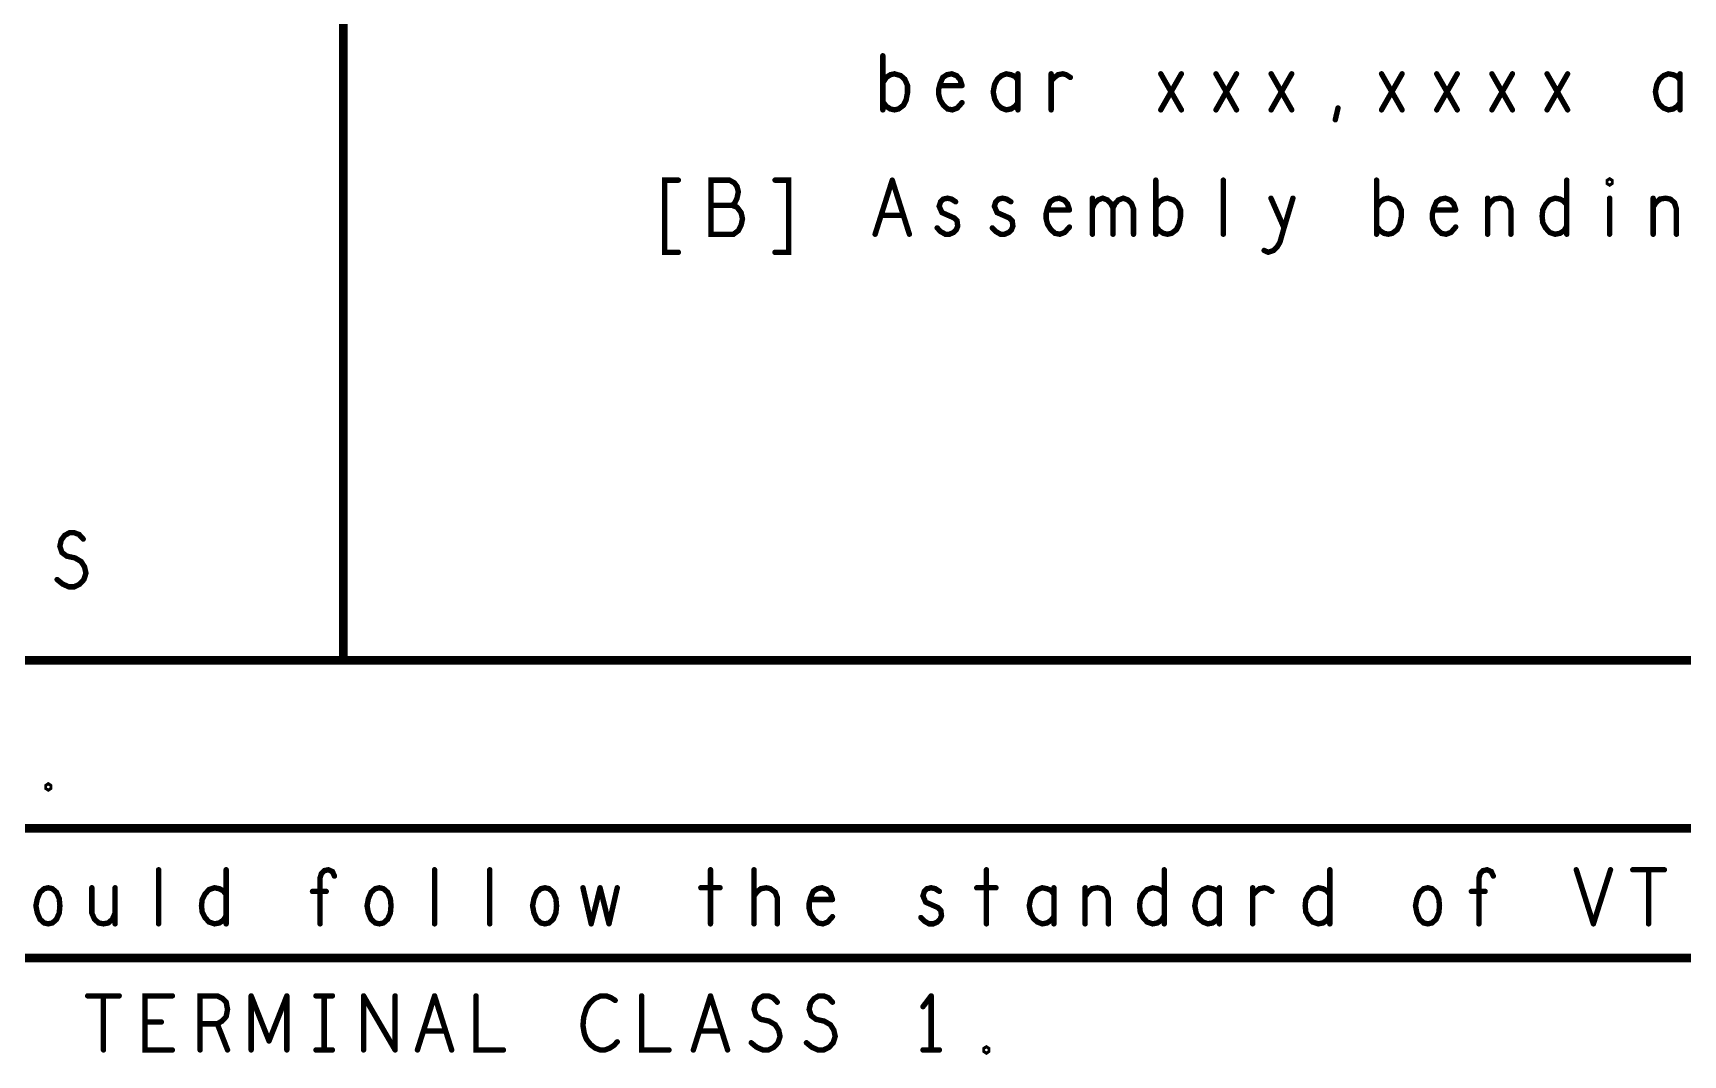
# Model space of a CAD drawing. Header units: millimetres. Extents: x 3362 to 3827, y -139 to 191.
# Drawn here: x 3442.26 to 3480.99, y 7.75 to 31.75 of the extents above; entities that cross this region are included whole.
import ezdxf

# ---------------------------------------------------------------- set-up
doc = ezdxf.new("R2010")
doc.units = ezdxf.units.MM
doc.header["$LTSCALE"] = 23.1
doc.layers.get('0').update_dxf_attribs({"linetype": 'CONTINUOUS'})

# ---------------------------------------------------------------- blocks, each defined once
blk = doc.blocks.new('PAD_R1')
at = {"const_width": 0.5}
blk.add_lwpolyline([(0.25, 0, 1), (-0.25, 0, 1)], format="xyb", close=True, dxfattribs=at)

msp = doc.modelspace()

# ---------------------------------------------------------------- linework, layer by layer
for points, const_width in [([(3449.549, 54.76), (3449.549, 17.023), (3519.633, 17.023)], 0.203), ([(3462.211, 29.949), (3462.211, 31.219)], 0.127), ([(3462.211, 30.584), (3462.292, 30.711), (3462.388, 30.774), (3462.485, 30.795), (3462.63, 30.753), (3462.726, 30.668), (3462.79, 30.52), (3462.79, 30.351), (3462.758, 30.182), (3462.694, 30.055), (3462.581, 29.97), (3462.485, 29.949), (3462.388, 29.97), (3462.292, 30.033), (3462.211, 30.139)], 0.127), ([(3464.07, 30.52), (3464.021, 30.668), (3463.941, 30.753), (3463.828, 30.795), (3463.716, 30.774), (3463.619, 30.711), (3463.555, 30.563), (3463.523, 30.436), (3463.523, 30.309), (3463.555, 30.182), (3463.635, 30.055), (3463.732, 29.97), (3463.844, 29.949), (3463.957, 29.991), (3464.07, 30.118)], 0.127), ([(3465.381, 30.647), (3465.317, 30.732), (3465.22, 30.774), (3465.108, 30.795), (3464.995, 30.753), (3464.899, 30.668), (3464.834, 30.541), (3464.802, 30.372), (3464.834, 30.203), (3464.899, 30.076), (3464.995, 29.991), (3465.108, 29.949), (3465.22, 29.97), (3465.317, 30.033), (3465.381, 30.118)], 0.127), ([(3465.381, 29.949), (3465.381, 30.795)], 0.127), ([(3466.162, 30.626), (3466.242, 30.711), (3466.323, 30.774), (3466.435, 30.795), (3466.516, 30.774), (3466.612, 30.711)], 0.127), ([(3466.162, 29.949), (3466.162, 30.795)], 0.127), ([(3468.736, 30.795), (3469.219, 29.949)], 0.127), ([(3469.219, 30.795), (3468.736, 29.949)], 0.127), ([(3470.032, 30.795), (3470.514, 29.949)], 0.127), ([(3470.514, 30.795), (3470.032, 29.949)], 0.127), ([(3471.81, 30.795), (3471.327, 29.949)], 0.127), ([(3471.327, 30.795), (3471.81, 29.949)], 0.127), ([(3474.401, 30.795), (3473.918, 29.949)], 0.127), ([(3473.918, 30.795), (3474.401, 29.949)], 0.127), ([(3475.696, 30.795), (3475.213, 29.949)], 0.127), ([(3475.213, 30.795), (3475.696, 29.949)], 0.127), ([(3476.991, 30.795), (3476.509, 29.949)], 0.127), ([(3476.509, 30.795), (3476.991, 29.949)], 0.127), ([(3478.287, 30.795), (3477.804, 29.949)], 0.127), ([(3477.804, 30.795), (3478.287, 29.949)], 0.127), ([(3480.926, 30.647), (3480.862, 30.732), (3480.765, 30.774), (3480.652, 30.795), (3480.54, 30.753), (3480.443, 30.668), (3480.379, 30.541), (3480.347, 30.372), (3480.379, 30.203), (3480.443, 30.076), (3480.54, 29.991), (3480.652, 29.949), (3480.765, 29.97), (3480.862, 30.033), (3480.926, 30.118)], 0.127), ([(3480.926, 29.949), (3480.926, 30.795)], 0.127), ([(3463.555, 30.52), (3464.07, 30.52)], 0.127), ([(3472.832, 29.716), (3472.896, 29.991)], 0.127), ([(3457.411, 28.298), (3457.09, 28.298), (3457.09, 26.604), (3457.411, 26.604)], 0.127), ([(3458.675, 27.705), (3458.739, 27.769), (3458.787, 27.874), (3458.819, 28.023), (3458.787, 28.15), (3458.723, 28.234), (3458.61, 28.298), (3458.176, 28.298), (3458.176, 27.028), (3458.707, 27.028), (3458.819, 27.112), (3458.884, 27.239), (3458.916, 27.388), (3458.884, 27.536), (3458.787, 27.663), (3458.675, 27.705), (3458.176, 27.705)], 0.127), ([(3459.68, 26.604), (3460.002, 26.604), (3460.002, 28.298), (3459.68, 28.298)], 0.127), ([(3462.03, 27.028), (3462.432, 28.298)], 0.127), ([(3462.432, 28.298), (3462.834, 27.028)], 0.127), ([(3468.619, 27.028), (3468.619, 28.298)], 0.127), ([(3470.204, 27.028), (3470.204, 28.298)], 0.127), ([(3473.801, 27.028), (3473.801, 28.298)], 0.127), ([(3478.266, 28.298), (3478.266, 27.028)], 0.127), ([(3463.486, 27.176), (3463.567, 27.091), (3463.679, 27.028), (3463.776, 27.028), (3463.872, 27.07), (3463.936, 27.134), (3463.969, 27.218), (3463.953, 27.345), (3463.888, 27.409), (3463.599, 27.536), (3463.534, 27.684), (3463.567, 27.79), (3463.631, 27.853), (3463.727, 27.874), (3463.824, 27.853), (3463.92, 27.79)], 0.127), ([(3464.781, 27.176), (3464.862, 27.091), (3464.974, 27.028), (3465.071, 27.028), (3465.168, 27.07), (3465.232, 27.134), (3465.264, 27.218), (3465.248, 27.345), (3465.184, 27.409), (3464.894, 27.536), (3464.83, 27.684), (3464.862, 27.79), (3464.926, 27.853), (3465.023, 27.874), (3465.119, 27.853), (3465.216, 27.79)], 0.127), ([(3466.592, 27.599), (3466.543, 27.747), (3466.463, 27.832), (3466.35, 27.874), (3466.238, 27.853), (3466.141, 27.79), (3466.077, 27.642), (3466.045, 27.515), (3466.045, 27.388), (3466.077, 27.261), (3466.157, 27.134), (3466.254, 27.049), (3466.366, 27.028), (3466.479, 27.07), (3466.592, 27.197)], 0.127), ([(3467.131, 27.642), (3467.179, 27.747), (3467.26, 27.832), (3467.372, 27.874), (3467.485, 27.832), (3467.565, 27.747), (3467.614, 27.642), (3467.614, 27.028)], 0.127), ([(3467.131, 27.028), (3467.131, 27.874)], 0.127), ([(3467.614, 27.642), (3467.662, 27.747), (3467.742, 27.832), (3467.855, 27.874), (3467.967, 27.832), (3468.048, 27.747), (3468.096, 27.62), (3468.096, 27.028)], 0.127), ([(3468.619, 27.663), (3468.7, 27.79), (3468.796, 27.853), (3468.893, 27.874), (3469.038, 27.832), (3469.134, 27.747), (3469.198, 27.599), (3469.198, 27.43), (3469.166, 27.261), (3469.102, 27.134), (3468.989, 27.049), (3468.893, 27.028), (3468.796, 27.049), (3468.7, 27.112), (3468.619, 27.218)], 0.127), ([(3471.162, 26.647), (3471.258, 26.604), (3471.387, 26.647), (3471.467, 26.731), (3471.532, 26.837), (3471.629, 27.176), (3471.838, 27.874)], 0.127), ([(3471.323, 27.874), (3471.629, 27.176)], 0.127), ([(3473.801, 27.663), (3473.881, 27.79), (3473.978, 27.853), (3474.075, 27.874), (3474.219, 27.832), (3474.316, 27.747), (3474.38, 27.599), (3474.38, 27.43), (3474.348, 27.261), (3474.284, 27.134), (3474.171, 27.049), (3474.075, 27.028), (3473.978, 27.049), (3473.881, 27.112), (3473.801, 27.218)], 0.127), ([(3475.659, 27.599), (3475.611, 27.747), (3475.531, 27.832), (3475.418, 27.874), (3475.305, 27.853), (3475.209, 27.79), (3475.145, 27.642), (3475.112, 27.515), (3475.112, 27.388), (3475.145, 27.261), (3475.225, 27.134), (3475.322, 27.049), (3475.434, 27.028), (3475.547, 27.07), (3475.659, 27.197)], 0.127), ([(3476.408, 27.663), (3476.472, 27.769), (3476.569, 27.853), (3476.697, 27.874), (3476.81, 27.853), (3476.907, 27.769), (3476.955, 27.62), (3476.955, 27.028)], 0.127), ([(3476.408, 27.028), (3476.408, 27.874)], 0.127), ([(3478.266, 27.218), (3478.202, 27.112), (3478.106, 27.049), (3477.993, 27.028), (3477.864, 27.07), (3477.768, 27.176), (3477.703, 27.303), (3477.687, 27.451), (3477.703, 27.599), (3477.768, 27.726), (3477.864, 27.832), (3477.993, 27.874), (3478.106, 27.853), (3478.186, 27.811), (3478.266, 27.726)], 0.127), ([(3479.272, 27.874), (3479.272, 27.028)], 0.127), ([(3480.294, 27.663), (3480.358, 27.769), (3480.455, 27.853), (3480.584, 27.874), (3480.696, 27.853), (3480.793, 27.769), (3480.841, 27.62), (3480.841, 27.028)], 0.127), ([(3480.294, 27.028), (3480.294, 27.874)], 0.127), ([(3462.689, 27.472), (3462.175, 27.472)], 0.127), ([(3466.077, 27.599), (3466.592, 27.599)], 0.127), ([(3475.145, 27.599), (3475.659, 27.599)], 0.127), ([(3442.828, 18.917), (3442.957, 18.811), (3443.102, 18.747), (3443.23, 18.747), (3443.359, 18.811), (3443.456, 18.917), (3443.504, 19.065), (3443.472, 19.213), (3443.391, 19.34), (3443.247, 19.425), (3443.054, 19.467), (3442.941, 19.552), (3442.892, 19.7), (3442.925, 19.848), (3443.005, 19.954), (3443.118, 20.017), (3443.23, 20.017), (3443.343, 19.975), (3443.44, 19.869)], 0.127), ([(3393.105, 17.023), (3449.549, 17.023)], 0.203), ([(3393.124, 13.076), (3519.633, 13.076)], 0.203), ([(3445.211, 10.831), (3445.211, 12.101)], 0.127), ([(3446.796, 12.101), (3446.796, 10.831)], 0.127), ([(3449, 10.831), (3449, 11.91), (3449.033, 12.016), (3449.097, 12.08), (3449.193, 12.101), (3449.29, 12.059), (3449.338, 11.953)], 0.127), ([(3451.688, 10.831), (3451.688, 12.101)], 0.127), ([(3452.983, 10.831), (3452.983, 12.101)], 0.127), ([(3458.165, 12.101), (3458.165, 10.831)], 0.127), ([(3459.187, 10.831), (3459.187, 12.101)], 0.127), ([(3464.642, 12.101), (3464.642, 10.831)], 0.127), ([(3468.817, 12.101), (3468.817, 10.831)], 0.127), ([(3472.704, 12.101), (3472.704, 10.831)], 0.127), ([(3476.204, 10.831), (3476.204, 11.91), (3476.236, 12.016), (3476.3, 12.08), (3476.397, 12.101), (3476.493, 12.059), (3476.542, 11.953)], 0.127), ([(3478.489, 12.101), (3478.891, 10.831)], 0.127), ([(3478.891, 10.831), (3479.293, 12.101)], 0.127), ([(3479.816, 12.101), (3480.557, 12.101)], 0.127), ([(3480.187, 12.101), (3480.187, 10.831)], 0.127), ([(3443.642, 11.678), (3443.642, 11.085), (3443.706, 10.937), (3443.803, 10.852), (3443.915, 10.831), (3444.028, 10.852), (3444.124, 10.937), (3444.189, 11.085)], 0.127), ([(3444.189, 10.831), (3444.189, 11.678)], 0.127), ([(3446.796, 11.021), (3446.731, 10.916), (3446.635, 10.852), (3446.522, 10.831), (3446.394, 10.873), (3446.297, 10.979), (3446.233, 11.106), (3446.217, 11.254), (3446.233, 11.402), (3446.297, 11.529), (3446.394, 11.635), (3446.522, 11.678), (3446.635, 11.656), (3446.715, 11.614), (3446.796, 11.529)], 0.127), ([(3449.145, 11.593), (3448.823, 11.593)], 0.127), ([(3455.172, 11.678), (3455.365, 10.831)], 0.127), ([(3455.365, 10.831), (3455.574, 11.678)], 0.127), ([(3455.574, 11.678), (3455.783, 10.831)], 0.127), ([(3455.783, 10.831), (3455.976, 11.678)], 0.127), ([(3457.939, 11.678), (3458.39, 11.678)], 0.127), ([(3459.187, 11.487), (3459.267, 11.593), (3459.348, 11.656), (3459.476, 11.678), (3459.573, 11.656), (3459.685, 11.572), (3459.734, 11.445), (3459.734, 10.831)], 0.127), ([(3461.029, 11.402), (3460.981, 11.551), (3460.9, 11.635), (3460.788, 11.678), (3460.675, 11.656), (3460.578, 11.593), (3460.514, 11.445), (3460.482, 11.318), (3460.482, 11.191), (3460.514, 11.064), (3460.595, 10.937), (3460.691, 10.852), (3460.804, 10.831), (3460.916, 10.873), (3461.029, 11)], 0.127), ([(3463.105, 10.979), (3463.186, 10.894), (3463.298, 10.831), (3463.395, 10.831), (3463.491, 10.873), (3463.555, 10.937), (3463.588, 11.021), (3463.572, 11.148), (3463.507, 11.212), (3463.218, 11.339), (3463.153, 11.487), (3463.186, 11.593), (3463.25, 11.656), (3463.346, 11.678), (3463.443, 11.656), (3463.539, 11.593)], 0.127), ([(3464.416, 11.678), (3464.867, 11.678)], 0.127), ([(3466.227, 11.529), (3466.162, 11.614), (3466.066, 11.656), (3465.953, 11.678), (3465.841, 11.635), (3465.744, 11.551), (3465.68, 11.424), (3465.648, 11.254), (3465.68, 11.085), (3465.744, 10.958), (3465.841, 10.873), (3465.953, 10.831), (3466.066, 10.852), (3466.162, 10.916), (3466.227, 11)], 0.127), ([(3466.227, 10.831), (3466.227, 11.678)], 0.127), ([(3466.959, 11.466), (3467.023, 11.572), (3467.12, 11.656), (3467.249, 11.678), (3467.361, 11.656), (3467.458, 11.572), (3467.506, 11.424), (3467.506, 10.831)], 0.127), ([(3466.959, 10.831), (3466.959, 11.678)], 0.127), ([(3468.817, 11.021), (3468.753, 10.916), (3468.657, 10.852), (3468.544, 10.831), (3468.415, 10.873), (3468.319, 10.979), (3468.254, 11.106), (3468.238, 11.254), (3468.254, 11.402), (3468.319, 11.529), (3468.415, 11.635), (3468.544, 11.678), (3468.657, 11.656), (3468.737, 11.614), (3468.817, 11.529)], 0.127), ([(3470.113, 11.529), (3470.049, 11.614), (3469.952, 11.656), (3469.839, 11.678), (3469.727, 11.635), (3469.63, 11.551), (3469.566, 11.424), (3469.534, 11.254), (3469.566, 11.085), (3469.63, 10.958), (3469.727, 10.873), (3469.839, 10.831), (3469.952, 10.852), (3470.049, 10.916), (3470.113, 11)], 0.127), ([(3470.113, 10.831), (3470.113, 11.678)], 0.127), ([(3470.893, 11.508), (3470.974, 11.593), (3471.054, 11.656), (3471.167, 11.678), (3471.248, 11.656), (3471.344, 11.593)], 0.127), ([(3470.893, 10.831), (3470.893, 11.678)], 0.127), ([(3472.704, 11.021), (3472.639, 10.916), (3472.543, 10.852), (3472.43, 10.831), (3472.302, 10.873), (3472.205, 10.979), (3472.141, 11.106), (3472.125, 11.254), (3472.141, 11.402), (3472.205, 11.529), (3472.302, 11.635), (3472.43, 11.678), (3472.543, 11.656), (3472.623, 11.614), (3472.704, 11.529)], 0.127), ([(3476.349, 11.593), (3476.027, 11.593)], 0.127), ([(3460.514, 11.402), (3461.029, 11.402)], 0.127), ([(3393.124, 10.028), (3519.633, 10.028)], 0.203), ([(3443.545, 9.139), (3444.285, 9.139)], 0.127), ([(3443.915, 9.139), (3443.915, 7.869)], 0.127), ([(3445.533, 7.869), (3444.889, 7.869), (3444.889, 9.139), (3445.533, 9.139)], 0.127), ([(3446.184, 7.869), (3446.184, 9.139), (3446.587, 9.139), (3446.715, 9.075), (3446.796, 8.991), (3446.828, 8.821), (3446.796, 8.652), (3446.699, 8.546), (3446.587, 8.483), (3446.184, 8.483)], 0.127), ([(3447.383, 7.869), (3447.383, 9.139)], 0.127), ([(3447.383, 9.139), (3447.802, 8.08)], 0.127), ([(3447.802, 8.08), (3448.22, 9.139)], 0.127), ([(3448.22, 9.139), (3448.22, 7.869)], 0.127), ([(3448.904, 9.139), (3449.29, 9.139)], 0.127), ([(3449.097, 9.139), (3449.097, 7.869)], 0.127), ([(3450.022, 7.869), (3450.022, 9.139)], 0.127), ([(3450.022, 9.139), (3450.762, 7.869)], 0.127), ([(3450.762, 7.869), (3450.762, 9.139)], 0.127), ([(3451.286, 7.869), (3451.688, 9.139)], 0.127), ([(3451.688, 9.139), (3452.09, 7.869)], 0.127), ([(3452.661, 9.139), (3452.661, 7.869), (3453.305, 7.869)], 0.127), ([(3455.928, 9.033), (3455.831, 9.096), (3455.719, 9.139), (3455.59, 9.139), (3455.445, 9.075), (3455.333, 8.969), (3455.252, 8.842), (3455.188, 8.631), (3455.172, 8.44), (3455.204, 8.25), (3455.252, 8.123), (3455.349, 7.996), (3455.461, 7.911), (3455.574, 7.869), (3455.686, 7.869), (3455.799, 7.911), (3455.896, 7.975), (3455.976, 8.059)], 0.127), ([(3456.548, 9.139), (3456.548, 7.869), (3457.191, 7.869)], 0.127), ([(3457.763, 7.869), (3458.165, 9.139)], 0.127), ([(3458.165, 9.139), (3458.567, 7.869)], 0.127), ([(3459.122, 8.038), (3459.251, 7.932), (3459.396, 7.869), (3459.524, 7.869), (3459.653, 7.932), (3459.75, 8.038), (3459.798, 8.186), (3459.766, 8.334), (3459.685, 8.461), (3459.541, 8.546), (3459.348, 8.588), (3459.235, 8.673), (3459.187, 8.821), (3459.219, 8.969), (3459.299, 9.075), (3459.412, 9.139), (3459.524, 9.139), (3459.637, 9.096), (3459.734, 8.991)], 0.127), ([(3460.418, 8.038), (3460.546, 7.932), (3460.691, 7.869), (3460.82, 7.869), (3460.949, 7.932), (3461.045, 8.038), (3461.093, 8.186), (3461.061, 8.334), (3460.981, 8.461), (3460.836, 8.546), (3460.643, 8.588), (3460.53, 8.673), (3460.482, 8.821), (3460.514, 8.969), (3460.595, 9.075), (3460.707, 9.139), (3460.82, 9.139), (3460.933, 9.096), (3461.029, 8.991)], 0.127), ([(3463.346, 9.139), (3463.153, 8.885)], 0.127), ([(3463.346, 7.869), (3463.346, 9.139)], 0.127), ([(3445.275, 8.525), (3444.889, 8.525)], 0.127), ([(3446.587, 8.483), (3446.828, 7.869)], 0.127), ([(3451.945, 8.313), (3451.43, 8.313)], 0.127), ([(3458.422, 8.313), (3457.907, 8.313)], 0.127), ([(3448.904, 7.869), (3449.29, 7.869)], 0.127), ([(3463.153, 7.869), (3463.539, 7.869)], 0.127)]:
    msp.add_lwpolyline(points, dxfattribs=dict(const_width=const_width))
at = {"const_width": 0.127}
for points in [[(3479.272, 28.213), (3479.24, 28.234), (3479.24, 28.277), (3479.272, 28.298), (3479.304, 28.277), (3479.304, 28.234)], [(3442.62, 14.004), (3442.588, 14.025), (3442.588, 14.067), (3442.62, 14.089), (3442.652, 14.067), (3442.652, 14.025)], [(3442.62, 10.831), (3442.523, 10.852), (3442.427, 10.937), (3442.363, 11.085), (3442.33, 11.254), (3442.363, 11.424), (3442.427, 11.572), (3442.523, 11.656), (3442.62, 11.678), (3442.716, 11.656), (3442.813, 11.572), (3442.877, 11.424), (3442.893, 11.254), (3442.877, 11.085), (3442.813, 10.937), (3442.716, 10.852)], [(3450.392, 10.831), (3450.296, 10.852), (3450.199, 10.937), (3450.135, 11.085), (3450.103, 11.254), (3450.135, 11.424), (3450.199, 11.572), (3450.296, 11.656), (3450.392, 11.678), (3450.489, 11.656), (3450.585, 11.572), (3450.65, 11.424), (3450.666, 11.254), (3450.65, 11.085), (3450.585, 10.937), (3450.489, 10.852)], [(3454.279, 10.831), (3454.182, 10.852), (3454.085, 10.937), (3454.021, 11.085), (3453.989, 11.254), (3454.021, 11.424), (3454.085, 11.572), (3454.182, 11.656), (3454.279, 11.678), (3454.375, 11.656), (3454.472, 11.572), (3454.536, 11.424), (3454.552, 11.254), (3454.536, 11.085), (3454.472, 10.937), (3454.375, 10.852)], [(3475.005, 10.831), (3474.908, 10.852), (3474.812, 10.937), (3474.748, 11.085), (3474.715, 11.254), (3474.748, 11.424), (3474.812, 11.572), (3474.908, 11.656), (3475.005, 11.678), (3475.101, 11.656), (3475.198, 11.572), (3475.262, 11.424), (3475.278, 11.254), (3475.262, 11.085), (3475.198, 10.937), (3475.101, 10.852)], [(3464.642, 7.826), (3464.609, 7.848), (3464.609, 7.89), (3464.642, 7.911), (3464.674, 7.89), (3464.674, 7.848)]]:
    msp.add_lwpolyline(points, close=True, dxfattribs=at)

# ---------------------------------------------------------------- block references
for p, xscale, yscale in [((3462.211, 31.219), 0.127, 0.127), ((3462.211, 30.584), 0.127, 0.127), ((3465.381, 30.795), 0.127, 0.127), ((3465.381, 30.647), 0.127, 0.127), ((3466.162, 30.795), 0.127, 0.127), ((3466.162, 30.626), 0.127, 0.127), ((3466.612, 30.711), 0.127, 0.127), ((3468.736, 30.795), 0.127, 0.127), ((3469.219, 30.795), 0.127, 0.127), ((3470.032, 30.795), 0.127, 0.127), ((3470.514, 30.795), 0.127, 0.127), ((3471.327, 30.795), 0.127, 0.127), ((3471.81, 30.795), 0.127, 0.127), ((3473.918, 30.795), 0.127, 0.127), ((3474.401, 30.795), 0.127, 0.127), ((3475.213, 30.795), 0.127, 0.127), ((3475.696, 30.795), 0.127, 0.127), ((3476.509, 30.795), 0.127, 0.127), ((3476.991, 30.795), 0.127, 0.127), ((3477.804, 30.795), 0.127, 0.127), ((3478.287, 30.795), 0.127, 0.127), ((3480.926, 30.795), 0.127, 0.127), ((3480.926, 30.647), 0.127, 0.127), ((3463.555, 30.52), 0.127, 0.127), ((3464.07, 30.52), 0.127, 0.127), ((3464.07, 30.52), 0.127, 0.127), ((3462.211, 30.139), 0.127, 0.127), ((3462.211, 29.949), 0.127, 0.127), ((3464.07, 30.118), 0.127, 0.127), ((3465.381, 30.118), 0.127, 0.127), ((3465.381, 29.949), 0.127, 0.127), ((3466.162, 29.949), 0.127, 0.127), ((3468.736, 29.949), 0.127, 0.127), ((3469.219, 29.949), 0.127, 0.127), ((3470.032, 29.949), 0.127, 0.127), ((3470.514, 29.949), 0.127, 0.127), ((3471.327, 29.949), 0.127, 0.127), ((3471.81, 29.949), 0.127, 0.127), ((3472.896, 29.991), 0.127, 0.127), ((3473.918, 29.949), 0.127, 0.127), ((3474.401, 29.949), 0.127, 0.127), ((3475.213, 29.949), 0.127, 0.127), ((3475.696, 29.949), 0.127, 0.127), ((3476.509, 29.949), 0.127, 0.127), ((3476.991, 29.949), 0.127, 0.127), ((3477.804, 29.949), 0.127, 0.127), ((3478.287, 29.949), 0.127, 0.127), ((3480.926, 30.118), 0.127, 0.127), ((3480.926, 29.949), 0.127, 0.127), ((3472.832, 29.716), 0.127, 0.127), ((3457.411, 28.298), 0.127, 0.127), ((3459.68, 28.298), 0.127, 0.127), ((3462.432, 28.298), 0.127, 0.127), ((3462.432, 28.298), 0.127, 0.127), ((3468.619, 28.298), 0.127, 0.127), ((3470.204, 28.298), 0.127, 0.127), ((3473.801, 28.298), 0.127, 0.127), ((3478.266, 28.298), 0.127, 0.127), ((3467.131, 27.874), 0.127, 0.127), ((3471.323, 27.874), 0.127, 0.127), ((3471.838, 27.874), 0.127, 0.127), ((3476.408, 27.874), 0.127, 0.127), ((3479.272, 27.874), 0.127, 0.127), ((3480.294, 27.874), 0.127, 0.127), ((3458.176, 27.705), 0.127, 0.127), ((3458.675, 27.705), 0.127, 0.127), ((3462.175, 27.472), 0.127, 0.127), ((3462.689, 27.472), 0.127, 0.127), ((3463.92, 27.79), 0.127, 0.127), ((3465.216, 27.79), 0.127, 0.127), ((3466.077, 27.599), 0.127, 0.127), ((3466.592, 27.599), 0.127, 0.127), ((3466.592, 27.599), 0.127, 0.127), ((3467.131, 27.642), 0.127, 0.127), ((3467.614, 27.642), 0.127, 0.127), ((3468.619, 27.663), 0.127, 0.127), ((3473.801, 27.663), 0.127, 0.127), ((3475.145, 27.599), 0.127, 0.127), ((3475.659, 27.599), 0.127, 0.127), ((3475.659, 27.599), 0.127, 0.127), ((3476.408, 27.663), 0.127, 0.127), ((3478.266, 27.726), 0.127, 0.127), ((3480.294, 27.663), 0.127, 0.127), ((3463.486, 27.176), 0.127, 0.127), ((3464.781, 27.176), 0.127, 0.127), ((3466.592, 27.197), 0.127, 0.127), ((3468.619, 27.218), 0.127, 0.127), ((3471.629, 27.176), 0.127, 0.127), ((3473.801, 27.218), 0.127, 0.127), ((3475.659, 27.197), 0.127, 0.127), ((3478.266, 27.218), 0.127, 0.127), ((3462.03, 27.028), 0.127, 0.127), ((3462.834, 27.028), 0.127, 0.127), ((3467.131, 27.028), 0.127, 0.127), ((3467.614, 27.028), 0.127, 0.127), ((3468.096, 27.028), 0.127, 0.127), ((3468.619, 27.028), 0.127, 0.127), ((3470.204, 27.028), 0.127, 0.127), ((3473.801, 27.028), 0.127, 0.127), ((3476.408, 27.028), 0.127, 0.127), ((3476.955, 27.028), 0.127, 0.127), ((3478.266, 27.028), 0.127, 0.127), ((3479.272, 27.028), 0.127, 0.127), ((3480.294, 27.028), 0.127, 0.127), ((3480.841, 27.028), 0.127, 0.127), ((3457.411, 26.604), 0.127, 0.127), ((3459.68, 26.604), 0.127, 0.127), ((3471.162, 26.647), 0.127, 0.127), ((3443.44, 19.869), 0.127, 0.127), ((3442.828, 18.917), 0.127, 0.127), ((3449.549, 17.023), 0.2032, 0.2032), ((3445.211, 12.101), 0.127, 0.127), ((3446.796, 12.101), 0.127, 0.127), ((3449.338, 11.953), 0.127, 0.127), ((3451.688, 12.101), 0.127, 0.127), ((3452.983, 12.101), 0.127, 0.127), ((3458.165, 12.101), 0.127, 0.127), ((3459.187, 12.101), 0.127, 0.127), ((3464.642, 12.101), 0.127, 0.127), ((3468.817, 12.101), 0.127, 0.127), ((3472.704, 12.101), 0.127, 0.127), ((3476.542, 11.953), 0.127, 0.127), ((3478.489, 12.101), 0.127, 0.127), ((3479.293, 12.101), 0.127, 0.127), ((3479.816, 12.101), 0.127, 0.127), ((3480.187, 12.101), 0.127, 0.127), ((3480.557, 12.101), 0.127, 0.127), ((3443.642, 11.678), 0.127, 0.127), ((3444.189, 11.678), 0.127, 0.127), ((3448.823, 11.593), 0.127, 0.127), ((3449.145, 11.593), 0.127, 0.127), ((3455.172, 11.678), 0.127, 0.127), ((3455.574, 11.678), 0.127, 0.127), ((3455.574, 11.678), 0.127, 0.127), ((3455.976, 11.678), 0.127, 0.127), ((3457.939, 11.678), 0.127, 0.127), ((3458.39, 11.678), 0.127, 0.127), ((3463.539, 11.593), 0.127, 0.127), ((3464.416, 11.678), 0.127, 0.127), ((3464.867, 11.678), 0.127, 0.127), ((3466.227, 11.678), 0.127, 0.127), ((3466.959, 11.678), 0.127, 0.127), ((3470.113, 11.678), 0.127, 0.127), ((3470.893, 11.678), 0.127, 0.127), ((3471.344, 11.593), 0.127, 0.127), ((3476.027, 11.593), 0.127, 0.127), ((3476.349, 11.593), 0.127, 0.127), ((3446.796, 11.529), 0.127, 0.127), ((3459.187, 11.487), 0.127, 0.127), ((3460.514, 11.402), 0.127, 0.127), ((3461.029, 11.402), 0.127, 0.127), ((3461.029, 11.402), 0.127, 0.127), ((3466.227, 11.529), 0.127, 0.127), ((3466.959, 11.466), 0.127, 0.127), ((3468.817, 11.529), 0.127, 0.127), ((3470.113, 11.529), 0.127, 0.127), ((3470.893, 11.508), 0.127, 0.127), ((3472.704, 11.529), 0.127, 0.127), ((3444.189, 11.085), 0.127, 0.127), ((3444.189, 10.831), 0.127, 0.127), ((3445.211, 10.831), 0.127, 0.127), ((3446.796, 11.021), 0.127, 0.127), ((3446.796, 10.831), 0.127, 0.127), ((3449, 10.831), 0.127, 0.127), ((3451.688, 10.831), 0.127, 0.127), ((3452.983, 10.831), 0.127, 0.127), ((3455.365, 10.831), 0.127, 0.127), ((3455.365, 10.831), 0.127, 0.127), ((3455.783, 10.831), 0.127, 0.127), ((3455.783, 10.831), 0.127, 0.127), ((3458.165, 10.831), 0.127, 0.127), ((3459.187, 10.831), 0.127, 0.127), ((3459.734, 10.831), 0.127, 0.127), ((3461.029, 11), 0.127, 0.127), ((3463.105, 10.979), 0.127, 0.127), ((3464.642, 10.831), 0.127, 0.127), ((3466.227, 11), 0.127, 0.127), ((3466.227, 10.831), 0.127, 0.127), ((3466.959, 10.831), 0.127, 0.127), ((3467.506, 10.831), 0.127, 0.127), ((3468.817, 11.021), 0.127, 0.127), ((3468.817, 10.831), 0.127, 0.127), ((3470.113, 11), 0.127, 0.127), ((3470.113, 10.831), 0.127, 0.127), ((3470.893, 10.831), 0.127, 0.127), ((3472.704, 11.021), 0.127, 0.127), ((3472.704, 10.831), 0.127, 0.127), ((3476.204, 10.831), 0.127, 0.127), ((3478.891, 10.831), 0.127, 0.127), ((3478.891, 10.831), 0.127, 0.127), ((3480.187, 10.831), 0.127, 0.127), ((3443.545, 9.139), 0.127, 0.127), ((3443.915, 9.139), 0.127, 0.127), ((3444.285, 9.139), 0.127, 0.127), ((3445.533, 9.139), 0.127, 0.127), ((3447.383, 9.139), 0.127, 0.127), ((3447.383, 9.139), 0.127, 0.127), ((3448.22, 9.139), 0.127, 0.127), ((3448.22, 9.139), 0.127, 0.127), ((3448.904, 9.139), 0.127, 0.127), ((3449.097, 9.139), 0.127, 0.127), ((3449.29, 9.139), 0.127, 0.127), ((3450.022, 9.139), 0.127, 0.127), ((3450.022, 9.139), 0.127, 0.127), ((3450.762, 9.139), 0.127, 0.127), ((3451.688, 9.139), 0.127, 0.127), ((3451.688, 9.139), 0.127, 0.127), ((3452.661, 9.139), 0.127, 0.127), ((3455.928, 9.033), 0.127, 0.127), ((3456.548, 9.139), 0.127, 0.127), ((3458.165, 9.139), 0.127, 0.127), ((3458.165, 9.139), 0.127, 0.127), ((3459.734, 8.991), 0.127, 0.127), ((3461.029, 8.991), 0.127, 0.127), ((3463.153, 8.885), 0.127, 0.127), ((3463.346, 9.139), 0.127, 0.127), ((3463.346, 9.139), 0.127, 0.127), ((3444.889, 8.525), 0.127, 0.127), ((3445.275, 8.525), 0.127, 0.127), ((3446.184, 8.483), 0.127, 0.127), ((3446.587, 8.483), 0.127, 0.127), ((3447.802, 8.08), 0.127, 0.127), ((3447.802, 8.08), 0.127, 0.127), ((3451.43, 8.313), 0.127, 0.127), ((3451.945, 8.313), 0.127, 0.127), ((3457.907, 8.313), 0.127, 0.127), ((3458.422, 8.313), 0.127, 0.127), ((3443.915, 7.869), 0.127, 0.127), ((3445.533, 7.869), 0.127, 0.127), ((3446.184, 7.869), 0.127, 0.127), ((3446.828, 7.869), 0.127, 0.127), ((3447.383, 7.869), 0.127, 0.127), ((3448.22, 7.869), 0.127, 0.127), ((3448.904, 7.869), 0.127, 0.127), ((3449.097, 7.869), 0.127, 0.127), ((3449.29, 7.869), 0.127, 0.127), ((3450.022, 7.869), 0.127, 0.127), ((3450.762, 7.869), 0.127, 0.127), ((3450.762, 7.869), 0.127, 0.127), ((3451.286, 7.869), 0.127, 0.127), ((3452.09, 7.869), 0.127, 0.127), ((3453.305, 7.869), 0.127, 0.127), ((3455.976, 8.059), 0.127, 0.127), ((3457.191, 7.869), 0.127, 0.127), ((3457.763, 7.869), 0.127, 0.127), ((3458.567, 7.869), 0.127, 0.127), ((3459.122, 8.038), 0.127, 0.127), ((3460.418, 8.038), 0.127, 0.127), ((3463.153, 7.869), 0.127, 0.127), ((3463.346, 7.869), 0.127, 0.127), ((3463.539, 7.869), 0.127, 0.127)]:
    msp.add_blockref('PAD_R1', p, dxfattribs=dict(xscale=xscale, yscale=yscale))

doc.saveas('drawing.dxf')
